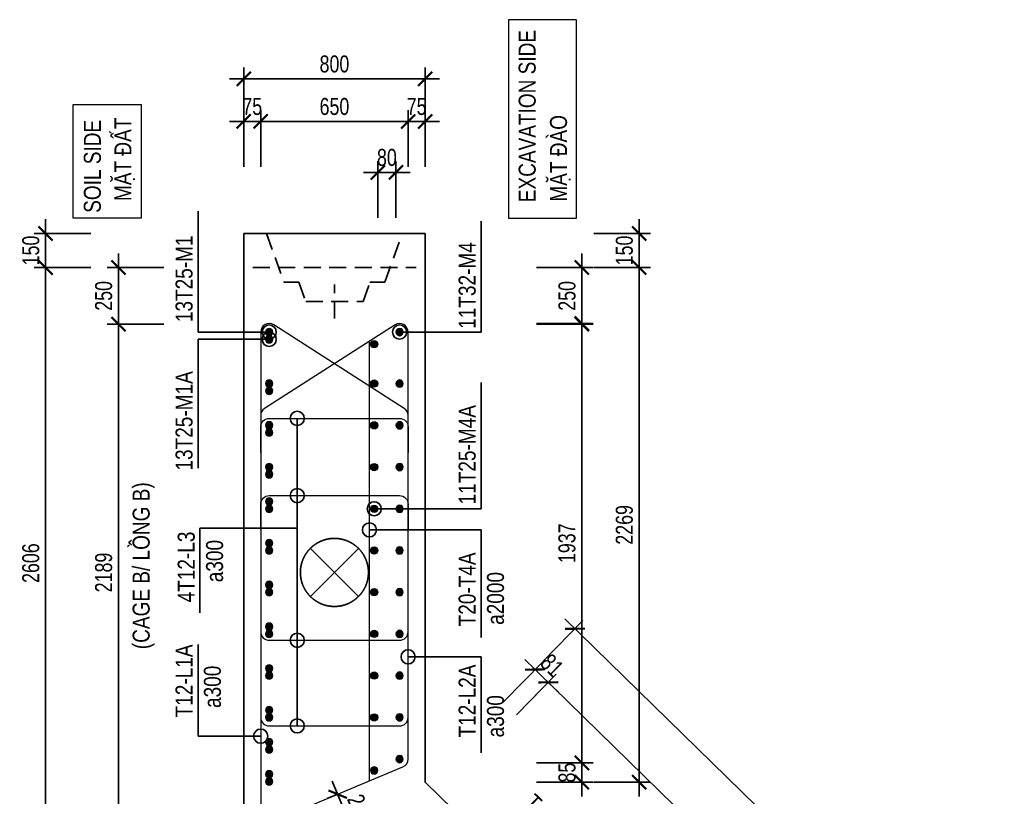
# Model space of a CAD drawing. Header units: millimetres. Extents: x 2611025 to 4139346, y -89870 to 101087.
# Drawn here: x 3981344 to 3998711, y -44812 to -31100 of the extents above; entities that cross this region are included whole.
import ezdxf
from ezdxf.enums import TextEntityAlignment as Align

# ---------------------------------------------------------------- set-up
doc = ezdxf.new("R2010")
doc.units = ezdxf.units.MM
doc.header["$LTSCALE"] = 1200
doc.header["$PDMODE"] = 35
doc.linetypes.add('CENTER', pattern=[2, 1.25, -0.25, 0.25, -0.25])
doc.linetypes.add('HIDDEN', pattern=[0.375, 0.25, -0.125])
for name, color, linetype in [('CDC.04.HIDDEN', 8, 'HIDDEN'), ('MIE', 5, 'HIDDEN'), ('S-BAO', 3, 'Continuous')]:
    doc.layers.add(name, color=color, linetype=linetype)
for name, color, linetype, lineweight in [('CWS', 8, 'HIDDEN', 9), ('GRID', 74, 'CENTER', 15), ('K-THUOC', 1, 'Continuous', 18), ('LEADER', 8, 'Continuous', 9), ('MCT', 6, 'Continuous', 20), ('TEXTEN', 3, 'Continuous', 13), ('TEXTMA', 2, 'Continuous', 13), ('TEXTVN', 2, 'Continuous', 20), ('TIE', 4, 'Continuous', 13)]:
    doc.layers.add(name, color=color, linetype=linetype, lineweight=lineweight)
doc.styles.add('DB_Arial', font='arial.ttf', dxfattribs={"width": 0.8})
doc.styles.add('SMTEXT', font='arial.ttf', dxfattribs={"width": 0.75})
doc.dimstyles.new('BSV25', dxfattribs={"dimtxt": 300, "dimasz": 250, "dimexe": 200, "dimexo": 0, "dimgap": 108, "dimtad": 1, "dimdec": 0, "dimlfac": 0.25, "dimdsep": 46, "dimtxsty": 'SMTEXT', "dimblk": 'ARCHTICK', "dimcen": 100, "dimdle": 250, "dimclrd": 256, "dimclre": 256, "dimclrt": 2, "dimadec": 0, "dimazin": 0, "dimtfac": 1, "dimtdec": 0, "dimtix": 1, "dimtmove": 2, "dimatfit": 3, "dimfxl": 800, "dimfxlon": 1, "dimtolj": 1, "dimtzin": 0, "dimarcsym": 0})

# ---------------------------------------------------------------- blocks, each defined once
blk = doc.blocks.new('mct1')
at = {"lineweight": 9}
h = blk.add_hatch(color=256, dxfattribs=at)
h.dxf.hatch_style = 1
h.paths.add_polyline_path([(-16, 0, 1), (16, 0, 1)])
blk.add_circle((0, 0), 16, dxfattribs=at)
blk = doc.blocks.new('_ArchTick')
at = {"color": 0, "linetype": 'ByBlock', "const_width": 0.15}
blk.add_lwpolyline([(-0.5, -0.5), (0.5, 0.5)], dxfattribs=at)
blk = doc.blocks.new('*D1285')
at = {"layer": 'Defpoints', "color": 0, "transparency": 16777216}
for p in [(3988496, -32143), (3985296, -34858), (3988496, -34858)]:
    blk.add_point(p, dxfattribs=at)
at = {"layer": 'K-THUOC', "lineweight": -2, "transparency": 16777216}
for p, q in [((3985296, -32943), (3985296, -31943)), ((3988496, -32943), (3988496, -31943)), ((3985046, -32143), (3988746, -32143))]:
    blk.add_line(p, q, dxfattribs=at)
at = {"layer": 'K-THUOC', "lineweight": -2, "transparency": 16777216, "xscale": 250, "yscale": 250, "zscale": 250, "rotation": 180}
blk.add_blockref('_ArchTick', (3985296, -32143), dxfattribs=at)
at = {"layer": 'K-THUOC', "lineweight": -2, "transparency": 16777216, "xscale": 250, "yscale": 250, "zscale": 250}
blk.add_blockref('_ArchTick', (3988496, -32143), dxfattribs=at)
at = {"layer": 'K-THUOC', "color": 2, "transparency": 16777216, "insert": (3986896, -31882), "char_height": 300, "attachment_point": 5, "style": 'SMTEXT'}
blk.add_mtext('\\A1;800', dxfattribs=at)
blk = doc.blocks.new('*D1286')
at = {"layer": 'Defpoints', "color": 0, "transparency": 16777216}
for p in [(3985596, -32893), (3985296, -34858), (3985596, -34858)]:
    blk.add_point(p, dxfattribs=at)
at = {"layer": 'K-THUOC', "lineweight": -2, "transparency": 16777216}
for p, q in [((3985296, -33693), (3985296, -32693)), ((3985596, -33693), (3985596, -32693)), ((3985296, -32893), (3985046, -32893)), ((3985296, -32893), (3985596, -32893)), ((3985596, -32893), (3985846, -32893))]:
    blk.add_line(p, q, dxfattribs=at)
at = {"layer": 'K-THUOC', "lineweight": -2, "transparency": 16777216, "xscale": 250, "yscale": 250, "zscale": 250}
blk.add_blockref('_ArchTick', (3985296, -32893), dxfattribs=at)
at = {"layer": 'K-THUOC', "lineweight": -2, "transparency": 16777216, "xscale": 250, "yscale": 250, "zscale": 250, "rotation": 180}
blk.add_blockref('_ArchTick', (3985596, -32893), dxfattribs=at)
at = {"layer": 'K-THUOC', "color": 2, "transparency": 16777216, "insert": (3985446, -32632), "char_height": 300, "attachment_point": 5, "style": 'SMTEXT'}
blk.add_mtext('\\A1;75', dxfattribs=at)
blk = doc.blocks.new('*D1287')
at = {"layer": 'Defpoints', "color": 0, "transparency": 16777216}
for p in [(3988196, -32893), (3985596, -34858), (3988196, -34858)]:
    blk.add_point(p, dxfattribs=at)
at = {"layer": 'K-THUOC', "lineweight": -2, "transparency": 16777216}
for p, q in [((3985596, -33693), (3985596, -32693)), ((3988196, -33693), (3988196, -32693)), ((3985346, -32893), (3988446, -32893))]:
    blk.add_line(p, q, dxfattribs=at)
at = {"layer": 'K-THUOC', "lineweight": -2, "transparency": 16777216, "xscale": 250, "yscale": 250, "zscale": 250, "rotation": 180}
blk.add_blockref('_ArchTick', (3985596, -32893), dxfattribs=at)
at = {"layer": 'K-THUOC', "lineweight": -2, "transparency": 16777216, "xscale": 250, "yscale": 250, "zscale": 250}
blk.add_blockref('_ArchTick', (3988196, -32893), dxfattribs=at)
at = {"layer": 'K-THUOC', "color": 2, "transparency": 16777216, "insert": (3986896, -32632), "char_height": 300, "attachment_point": 5, "style": 'SMTEXT'}
blk.add_mtext('\\A1;650', dxfattribs=at)
blk = doc.blocks.new('*D1288')
at = {"layer": 'Defpoints', "color": 0, "transparency": 16777216}
for p in [(3988496, -32893), (3988196, -34858), (3988496, -34858)]:
    blk.add_point(p, dxfattribs=at)
at = {"layer": 'K-THUOC', "lineweight": -2, "transparency": 16777216}
for p, q in [((3988196, -33693), (3988196, -32693)), ((3988496, -33693), (3988496, -32693)), ((3988196, -32893), (3987946, -32893)), ((3988196, -32893), (3988496, -32893)), ((3988496, -32893), (3988746, -32893))]:
    blk.add_line(p, q, dxfattribs=at)
at = {"layer": 'K-THUOC', "lineweight": -2, "transparency": 16777216, "xscale": 250, "yscale": 250, "zscale": 250}
blk.add_blockref('_ArchTick', (3988196, -32893), dxfattribs=at)
at = {"layer": 'K-THUOC', "lineweight": -2, "transparency": 16777216, "xscale": 250, "yscale": 250, "zscale": 250, "rotation": 180}
blk.add_blockref('_ArchTick', (3988496, -32893), dxfattribs=at)
at = {"layer": 'K-THUOC', "color": 2, "transparency": 16777216, "insert": (3988346, -32632), "char_height": 300, "attachment_point": 5, "style": 'SMTEXT'}
blk.add_mtext('\\A1;75', dxfattribs=at)
blk = doc.blocks.new('*D1327')
at = {"layer": 'Defpoints', "color": 0, "transparency": 16777216}
for p in [(3987981, -33792), (3987661, -35047), (3987981, -35047)]:
    blk.add_point(p, dxfattribs=at)
at = {"layer": 'K-THUOC', "lineweight": -2, "transparency": 16777216}
for p, q in [((3987661, -34592), (3987661, -33592)), ((3987981, -34592), (3987981, -33592)), ((3987661, -33792), (3987411, -33792)), ((3987661, -33792), (3987981, -33792)), ((3987981, -33792), (3988231, -33792))]:
    blk.add_line(p, q, dxfattribs=at)
at = {"layer": 'K-THUOC', "lineweight": -2, "transparency": 16777216, "xscale": 250, "yscale": 250, "zscale": 250}
for p, rotation in [((3987661, -33792), 359.9999999933299), ((3987981, -33792), 179.9999999933299)]:
    blk.add_blockref('_ArchTick', p, dxfattribs=dict(at, rotation=rotation))
at = {"layer": 'K-THUOC', "color": 2, "transparency": 16777216, "insert": (3987821, -33531), "char_height": 300, "attachment_point": 5, "rotation": 360, "style": 'SMTEXT'}
blk.add_mtext('\\A1;80', dxfattribs=at)
blk = doc.blocks.new('*D1346')
at = {"layer": 'Defpoints', "color": 0, "transparency": 16777216}
for p in [(3986953, -44758), (3987262, -45496), (3987262, -45496)]:
    blk.add_point(p, dxfattribs=at)
at = {"layer": 'K-THUOC', "lineweight": -2, "transparency": 16777216}
for p, q in [((3986857, -44527), (3987359, -45726)), ((3986953, -44758), (3986769, -44835)), ((3987262, -45496), (3987078, -45573))]:
    blk.add_line(p, q, dxfattribs=at)
at = {"layer": 'K-THUOC', "lineweight": -2, "transparency": 16777216, "xscale": 250, "yscale": 250, "zscale": 250}
for p, rotation in [((3986953, -44758), 112.6971663871254), ((3987262, -45496), 292.6971663871254)]:
    blk.add_blockref('_ArchTick', p, dxfattribs=dict(at, rotation=rotation))
at = {"layer": 'K-THUOC', "color": 2, "transparency": 16777216, "insert": (3987349, -45026), "char_height": 300, "attachment_point": 5, "rotation": 292.6972, "style": 'SMTEXT'}
blk.add_mtext('\\A1;200', dxfattribs=at)
blk = doc.blocks.new('tremie')
at = {"layer": 'MIE', "color": 74, "ltscale": 1000}
for p, q in [((424, -424), (-424, 424)), ((424, 424), (-424, -424))]:
    blk.add_line(p, q, dxfattribs=at)
at = {"layer": 'MIE', "ltscale": 500}
blk.add_circle((0, 0), 600, dxfattribs=at)
blk = doc.blocks.new('cws800')
at = {"layer": 'CDC.04.HIDDEN'}
for p, q in [((-600, 1440), (-600, -1440)), ((0, 1440), (0, -1440))]:
    blk.add_line(p, q, dxfattribs=at)
for points in [[(0, 1200), (-860, 888), (-860, 627), (-1200, 507), (-1200, -507), (-860, -627), (-860, -888), (0, -1200)], [(-1500, 0), (-900, 0)]]:
    blk.add_lwpolyline(points, dxfattribs=at)
blk = doc.blocks.new('*D1536')
at = {"layer": 'Defpoints', "color": 0, "transparency": 16777216}
for p in [(3988336, -35470), (3992271, -35470), (3988496, -44546)]:
    blk.add_point(p, dxfattribs=at)
at = {"layer": 'K-THUOC', "lineweight": -2, "transparency": 16777216}
for p, q in [((3992271, -44796), (3992271, -35220)), ((3991471, -35470), (3992471, -35470)), ((3991471, -44546), (3992471, -44546))]:
    blk.add_line(p, q, dxfattribs=at)
at = {"layer": 'K-THUOC', "lineweight": -2, "transparency": 16777216, "xscale": 250, "yscale": 250, "zscale": 250}
for p, rotation in [((3992271, -35470), 90), ((3992271, -44546), 270)]:
    blk.add_blockref('_ArchTick', p, dxfattribs=dict(at, rotation=rotation))
at = {"layer": 'K-THUOC', "color": 2, "transparency": 16777216, "insert": (3992010, -40008), "char_height": 300, "attachment_point": 5, "rotation": 90, "style": 'SMTEXT'}
blk.add_mtext('\\A1;2269', dxfattribs=at)
blk = doc.blocks.new('*D1537')
at = {"layer": 'Defpoints', "color": 0, "transparency": 16777216}
for p in [(3988496, -34870), (3992271, -34870), (3988336, -35470)]:
    blk.add_point(p, dxfattribs=at)
at = {"layer": 'K-THUOC', "lineweight": -2, "transparency": 16777216}
for p, q in [((3992271, -34870), (3992271, -34620)), ((3991471, -34870), (3992471, -34870)), ((3992271, -35470), (3992271, -34870)), ((3991471, -35470), (3992471, -35470)), ((3992271, -35470), (3992271, -35720))]:
    blk.add_line(p, q, dxfattribs=at)
at = {"layer": 'K-THUOC', "lineweight": -2, "transparency": 16777216, "xscale": 250, "yscale": 250, "zscale": 250}
for p, rotation in [((3992271, -34870), 270), ((3992271, -35470), 90)]:
    blk.add_blockref('_ArchTick', p, dxfattribs=dict(at, rotation=rotation))
at = {"layer": 'K-THUOC', "color": 2, "transparency": 16777216, "insert": (3992010, -35170), "char_height": 300, "attachment_point": 5, "rotation": 90, "style": 'SMTEXT'}
blk.add_mtext('\\A1;150', dxfattribs=at)
blk = doc.blocks.new('*D1538')
at = {"layer": 'Defpoints', "color": 0, "transparency": 16777216}
for p in [(3986896, -34870), (3981802, -35470), (3986896, -35470)]:
    blk.add_point(p, dxfattribs=at)
at = {"layer": 'K-THUOC', "lineweight": -2, "transparency": 16777216}
for p, q in [((3981802, -34870), (3981802, -34620)), ((3982602, -34870), (3981602, -34870)), ((3981802, -34870), (3981802, -35470)), ((3982602, -35470), (3981602, -35470)), ((3981802, -35470), (3981802, -35720))]:
    blk.add_line(p, q, dxfattribs=at)
at = {"layer": 'K-THUOC', "lineweight": -2, "transparency": 16777216, "xscale": 250, "yscale": 250, "zscale": 250}
for p, rotation in [((3981802, -34870), 270), ((3981802, -35470), 90)]:
    blk.add_blockref('_ArchTick', p, dxfattribs=dict(at, rotation=rotation))
at = {"layer": 'K-THUOC', "color": 2, "transparency": 16777216, "insert": (3981541, -35170), "char_height": 300, "attachment_point": 5, "rotation": 90, "style": 'SMTEXT'}
blk.add_mtext('\\A1;150', dxfattribs=at)
blk = doc.blocks.new('*D1539')
at = {"layer": 'Defpoints', "color": 0, "transparency": 16777216}
for p in [(3988336, -35470), (3988336, -36470), (3991260, -36470)]:
    blk.add_point(p, dxfattribs=at)
at = {"layer": 'K-THUOC', "lineweight": -2, "transparency": 16777216}
for p, q in [((3991260, -35220), (3991260, -36720)), ((3990460, -35470), (3991460, -35470)), ((3990460, -36470), (3991460, -36470))]:
    blk.add_line(p, q, dxfattribs=at)
at = {"layer": 'K-THUOC', "lineweight": -2, "transparency": 16777216, "xscale": 250, "yscale": 250, "zscale": 250}
for p, rotation in [((3991260, -35470), 90), ((3991260, -36470), 270)]:
    blk.add_blockref('_ArchTick', p, dxfattribs=dict(at, rotation=rotation))
at = {"layer": 'K-THUOC', "color": 2, "transparency": 16777216, "insert": (3990999, -35970), "char_height": 300, "attachment_point": 5, "rotation": 90, "style": 'SMTEXT'}
blk.add_mtext('\\A1;250', dxfattribs=at)
blk = doc.blocks.new('*D1540')
at = {"layer": 'Defpoints', "color": 0, "transparency": 16777216}
for p in [(3988336, -36458), (3988179, -44206), (3991260, -44206)]:
    blk.add_point(p, dxfattribs=at)
at = {"layer": 'K-THUOC', "lineweight": -2, "transparency": 16777216}
for p, q in [((3991260, -36208), (3991260, -44456)), ((3990460, -36458), (3991460, -36458)), ((3990460, -44206), (3991460, -44206))]:
    blk.add_line(p, q, dxfattribs=at)
at = {"layer": 'K-THUOC', "lineweight": -2, "transparency": 16777216, "xscale": 250, "yscale": 250, "zscale": 250}
for p, rotation in [((3991260, -36458), 90), ((3991260, -44206), 270)]:
    blk.add_blockref('_ArchTick', p, dxfattribs=dict(at, rotation=rotation))
at = {"layer": 'K-THUOC', "color": 2, "transparency": 16777216, "insert": (3990998, -40332), "char_height": 300, "attachment_point": 5, "rotation": 90, "style": 'SMTEXT'}
blk.add_mtext('\\A1;1937', dxfattribs=at)
blk = doc.blocks.new('*D1547')
at = {"layer": 'Defpoints', "color": 0, "transparency": 16777216}
for p in [(3988179, -44207), (3988496, -44546), (3991260, -44546)]:
    blk.add_point(p, dxfattribs=at)
at = {"layer": 'K-THUOC', "lineweight": -2, "transparency": 16777216}
for p, q in [((3991260, -44207), (3991260, -43957)), ((3990460, -44207), (3991460, -44207)), ((3991260, -44207), (3991260, -44546)), ((3990460, -44546), (3991460, -44546)), ((3991260, -44546), (3991260, -44796))]:
    blk.add_line(p, q, dxfattribs=at)
at = {"layer": 'K-THUOC', "lineweight": -2, "transparency": 16777216, "xscale": 250, "yscale": 250, "zscale": 250}
for p, rotation in [((3991260, -44207), 270), ((3991260, -44546), 90)]:
    blk.add_blockref('_ArchTick', p, dxfattribs=dict(at, rotation=rotation))
at = {"layer": 'K-THUOC', "color": 2, "transparency": 16777216, "insert": (3990999, -44377), "char_height": 300, "attachment_point": 5, "rotation": 90, "style": 'SMTEXT'}
blk.add_mtext('\\A1;85', dxfattribs=at)
blk = doc.blocks.new('*D1541')
at = {"layer": 'Defpoints', "color": 0, "transparency": 16777216}
for p in [(3985455, -35470), (3983087, -36470), (3985296, -36470)]:
    blk.add_point(p, dxfattribs=at)
at = {"layer": 'K-THUOC', "lineweight": -2, "transparency": 16777216}
for p, q in [((3983087, -35220), (3983087, -36720)), ((3983887, -35470), (3982887, -35470)), ((3983887, -36470), (3982887, -36470))]:
    blk.add_line(p, q, dxfattribs=at)
at = {"layer": 'K-THUOC', "lineweight": -2, "transparency": 16777216, "xscale": 250, "yscale": 250, "zscale": 250}
for p, rotation in [((3983087, -35470), 90), ((3983087, -36470), 270)]:
    blk.add_blockref('_ArchTick', p, dxfattribs=dict(at, rotation=rotation))
at = {"layer": 'K-THUOC', "color": 2, "transparency": 16777216, "insert": (3982826, -35970), "char_height": 300, "attachment_point": 5, "rotation": 90, "style": 'SMTEXT'}
blk.add_mtext('\\A1;250', dxfattribs=at)
blk = doc.blocks.new('*D1542')
at = {"layer": 'Defpoints', "color": 0, "transparency": 16777216}
for p in [(3985296, -36470), (3983087, -45225), (3985296, -45225)]:
    blk.add_point(p, dxfattribs=at)
at = {"layer": 'K-THUOC', "lineweight": -2, "transparency": 16777216}
for p, q in [((3983087, -36220), (3983087, -45475)), ((3983887, -36470), (3982887, -36470)), ((3983887, -45225), (3982887, -45225))]:
    blk.add_line(p, q, dxfattribs=at)
at = {"layer": 'K-THUOC', "lineweight": -2, "transparency": 16777216, "xscale": 250, "yscale": 250, "zscale": 250}
for p, rotation in [((3983087, -36470), 90), ((3983087, -45225), 270)]:
    blk.add_blockref('_ArchTick', p, dxfattribs=dict(at, rotation=rotation))
at = {"layer": 'K-THUOC', "color": 2, "transparency": 16777216, "insert": (3982826, -40848), "char_height": 300, "attachment_point": 5, "rotation": 90, "style": 'SMTEXT'}
blk.add_mtext('\\A1;2189', dxfattribs=at)
blk = doc.blocks.new('*D1548')
at = {"layer": 'Defpoints', "color": 0, "transparency": 16777216}
for p in [(3990667, -42785), (3988500, -45005), (3995175, -51065)]:
    blk.add_point(p, dxfattribs=at)
at = {"layer": 'K-THUOC', "lineweight": -2, "transparency": 16777216}
for p, q in [((3990108, -43358), (3990806, -42642)), ((3997294, -49252), (3990488, -42610)), ((3996556, -49650), (3997254, -48934))]:
    blk.add_line(p, q, dxfattribs=at)
at = {"layer": 'K-THUOC', "lineweight": -2, "transparency": 16777216, "xscale": 250, "yscale": 250, "zscale": 250}
for p, rotation in [((3990667, -42785), 135.6984109421145), ((3997115, -49078), 315.6984109421145)]:
    blk.add_blockref('_ArchTick', p, dxfattribs=dict(at, rotation=rotation))
at = {"layer": 'K-THUOC', "color": 2, "transparency": 16777216, "insert": (3994073, -45744), "char_height": 300, "attachment_point": 5, "rotation": 315.6984, "style": 'SMTEXT'}
blk.add_mtext('\\A1;2252', dxfattribs=at)
blk = doc.blocks.new('*D1546')
at = {"layer": 'Defpoints', "color": 0, "transparency": 16777216}
for p in [(3990435, -42559), (3990313, -43147), (3988496, -44546)]:
    blk.add_point(p, dxfattribs=at)
at = {"layer": 'K-THUOC', "lineweight": -2, "transparency": 16777216}
for p, q in [((3989876, -43131), (3990575, -42416)), ((3990435, -42559), (3990256, -42384)), ((3990313, -43147), (3990806, -42642)), ((3990667, -42785), (3990435, -42559)), ((3990667, -42785), (3990846, -42960))]:
    blk.add_line(p, q, dxfattribs=at)
at = {"layer": 'K-THUOC', "lineweight": -2, "transparency": 16777216, "xscale": 250, "yscale": 250, "zscale": 250}
for p, rotation in [((3990435, -42559), 315.6984109421145), ((3990667, -42785), 135.6984109421145)]:
    blk.add_blockref('_ArchTick', p, dxfattribs=dict(at, rotation=rotation))
at = {"layer": 'K-THUOC', "color": 2, "transparency": 16777216, "insert": (3990733, -42485), "char_height": 300, "attachment_point": 5, "rotation": 315.6984, "style": 'SMTEXT'}
blk.add_mtext('\\A1;81', dxfattribs=at)
blk = doc.blocks.new('*D1531')
at = {"layer": 'Defpoints', "color": 0, "transparency": 16777216}
for p in [(3991137, -41840), (3988496, -44546), (3995782, -51875)]:
    blk.add_point(p, dxfattribs=at)
at = {"layer": 'K-THUOC', "lineweight": -2, "transparency": 16777216}
for p, q in [((3998711, -49232), (3990958, -41665)), ((3990578, -42412), (3991276, -41697)), ((3997973, -49630), (3998672, -48914))]:
    blk.add_line(p, q, dxfattribs=at)
at = {"layer": 'K-THUOC', "lineweight": -2, "transparency": 16777216, "xscale": 250, "yscale": 250, "zscale": 250}
for p, rotation in [((3991137, -41840), 135.6984109421145), ((3998532, -49057), 315.6984109421145)]:
    blk.add_blockref('_ArchTick', p, dxfattribs=dict(at, rotation=rotation))
at = {"layer": 'K-THUOC', "color": 2, "transparency": 16777216, "insert": (3995017, -45261), "char_height": 300, "attachment_point": 5, "rotation": 315.6984, "style": 'SMTEXT'}
blk.add_mtext('\\A1;2583', dxfattribs=at)
blk = doc.blocks.new('*D1534')
at = {"layer": 'Defpoints', "color": 0, "transparency": 16777216}
for p in [(3985455, -35470), (3981802, -45895), (3985296, -45895)]:
    blk.add_point(p, dxfattribs=at)
at = {"layer": 'K-THUOC', "lineweight": -2, "transparency": 16777216}
for p, q in [((3981802, -35220), (3981802, -46145)), ((3982602, -35470), (3981602, -35470)), ((3982602, -45895), (3981602, -45895))]:
    blk.add_line(p, q, dxfattribs=at)
at = {"layer": 'K-THUOC', "lineweight": -2, "transparency": 16777216, "xscale": 250, "yscale": 250, "zscale": 250}
for p, rotation in [((3981802, -35470), 90), ((3981802, -45895), 270)]:
    blk.add_blockref('_ArchTick', p, dxfattribs=dict(at, rotation=rotation))
at = {"layer": 'K-THUOC', "color": 2, "transparency": 16777216, "insert": (3981541, -40683), "char_height": 300, "attachment_point": 5, "rotation": 90, "style": 'SMTEXT'}
blk.add_mtext('\\A1;2606', dxfattribs=at)

msp = doc.modelspace()

# ---------------------------------------------------------------- linework, layer by layer
at = {"layer": 'S-BAO', "elevation": 0}
msp.add_lwpolyline([(3985295.5, -34870.2), (3988495.5, -34870.2), (3988495.5, -44546.2), (3995461.4, -51344.3), (3993231.3, -53629.5), (3985295.5, -45894.9)], close=True, dxfattribs=at)
at = {"layer": 'TEXTEN', "elevation": 0}
for points in [[(3991165.3, -31100), (3989965.3, -31100), (3989965.3, -34600), (3991165.3, -34600)], [(3983486.5, -34598.3), (3982286.5, -34598.3), (3982286.5, -32598.3), (3983486.5, -32598.3)]]:
    msp.add_lwpolyline(points, close=True, dxfattribs=at)
at = {"layer": 'TIE'}
msp.add_line((3987513.6, -44523.4, 0), (3987513.6, -36770.7, 0), dxfattribs=at)
at = {"layer": 'TIE', "elevation": 0}
for points in [[(3985595.5, -45100.4, 0.5356433), (3985803.4, -45238.8), (3988103.4, -44276.6, 0.3023858), (3988195.5, -44138.3), (3988195.5, -36608.4, 0.5926153), (3987964.7, -36482.1), (3985664.7, -37953.4, 0.2557961), (3985595.5, -38079.7), (3985595.5, -38735.4)], [(3988195.5, -38735.4), (3988195.5, -38079.7, 0.2557961), (3988126.3, -37953.4), (3985826.3, -36482.1, 0.5926153), (3985595.5, -36608.4), (3985595.5, -45100.4)], [(3985595.5, -38730.2), (3985595.5, -38280.2, -0.4142136), (3985745.5, -38130.2), (3988045.5, -38130.2, -0.4142136), (3988195.5, -38280.2), (3988195.5, -38730.2)], [(3985595.5, -40092.6), (3985595.5, -39642.6, -0.4142136), (3985745.5, -39492.6), (3988045.5, -39492.6, -0.4142136), (3988195.5, -39642.6), (3988195.5, -40092.6)], [(3985595.5, -41443.5), (3985595.5, -41893.5, 0.4142136), (3985745.5, -42043.5), (3988045.5, -42043.5, 0.4142136), (3988195.5, -41893.5), (3988195.5, -41443.5)], [(3985595.5, -42952.6), (3985595.5, -43402.6, 0.4142136), (3985745.5, -43552.6), (3988045.5, -43552.6, 0.4142136), (3988195.5, -43402.6), (3988195.5, -42952.6)]]:
    msp.add_lwpolyline(points, format="xyb", dxfattribs=at)

# ---------------------------------------------------------------- block references
at = {"layer": 'CWS', "rotation": 89.99999999999999}
msp.add_blockref('cws800', (3986895.5, -34870.2, 0), dxfattribs=at)
at = {"layer": 'GRID', "xscale": -1}
msp.add_blockref('tremie', (3986895.5, -40846.9, 0), dxfattribs=at)
at = {"layer": 'MCT', "yscale": 4, "zscale": 4}
for p, xscale, rotation in [((3985745.5, -36608.4, 0), -4, 180), ((3988045.5, -36608.4, 0), -4, 180), ((3985745.5, -36736.4, 0), -4, 180), ((3987597.5, -36822.7, 0), 4, 90.00000000000001), ((3985745.5, -37517.5, 0), -4, 180), ((3987597.5, -37517.5, 0), 4, 180), ((3988045.5, -37517.5, 0), -4, 180), ((3985745.5, -37645.5, 0), -4, 180), ((3985745.5, -38253.1, 0), -4, 180), ((3987597.5, -38253.1, 0), 4, 180), ((3988045.5, -38253.1, 0), -4, 180), ((3985745.5, -38381.1, 0), -4, 180), ((3985745.5, -38988.8, 0), -4, 180), ((3985745.5, -39116.8, 0), -4, 180), ((3987597.5, -38988.8, 0), 4, 180), ((3988045.5, -38988.8, 0), -4, 180), ((3985745.5, -39596.4, 0), -4, 180), ((3985745.5, -39724.4, 0), -4, 180), ((3987597.5, -39724.4, 0), 4, 180), ((3988045.5, -39724.4, 0), -4, 180), ((3985745.5, -40332.1, 0), -4, 180), ((3985745.5, -40460.1, 0), -4, 180), ((3987597.5, -40460.1, 0), 4, 180), ((3988045.5, -40460.1, 0), -4, 180), ((3985745.5, -41067.7, 0), -4, 180), ((3985745.5, -41195.7, 0), -4, 180), ((3987597.5, -41195.7, 0), 4, 180), ((3988045.5, -41195.7, 0), -4, 180), ((3985745.5, -41803.3, 0), -4, 180), ((3985745.5, -41931.3, 0), -4, 180), ((3987597.5, -41931.3, 0), 4, 180), ((3988045.5, -41931.3, 0), -4, 180), ((3985745.5, -42539, 0), -4, 180), ((3985745.5, -42667, 0), -4, 180), ((3987597.5, -42667, 0), 4, 180), ((3988045.5, -42667, 0), -4, 180), ((3985745.5, -43274.6, 0), -4, 180), ((3985745.5, -43402.6, 0), -4, 180), ((3987597.5, -43402.6, 0), 4, 180), ((3988045.5, -43402.6, 0), -4, 180), ((3985745.5, -43840.6, 0), -4, 180), ((3985745.5, -43968.6, 0), -4, 180), ((3988045.5, -44138.3, 0), -4, 180), ((3987597.5, -44336.8, 0), -4, 180), ((3985745.5, -44406.5, 0), -4, 180), ((3985745.5, -44534.5, 0), -4, 180)]:
    msp.add_blockref('mct1', p, dxfattribs=dict(at, xscale=xscale, rotation=rotation))

# ---------------------------------------------------------------- texts
at = {"layer": 'TEXTEN', "style": 'DB_Arial', "width": 0.8}
for s, rotation, p in [('4T12-L3', 90, (3984431.2, -40126.6, 0)), ('a300', 90, (3984931.2, -40273.9, 0)), ('T20-T4A', 90, (3989386.1, -40494.2, 0)), ('T12-L1A', 90, (3984393.1, -42117.2, 0)), ('T12-L2A', 90, (3989386.1, -42471.4, 0)), ('T12-L2B', 315.70739, (3991142, -45841.7, 0))]:
    msp.add_text(s, height=300, rotation=rotation, dxfattribs=at).set_placement(p, align=Align.RIGHT)
for s, p in [('a2000', (3989886.1, -41771.3, 0)), ('a300', (3984893.1, -43237.2, 0)), ('a300', (3989886.1, -43756, 0))]:
    msp.add_text(s, height=300, rotation=90, dxfattribs=at).set_placement(p)
at = {"layer": 'TEXTMA', "style": 'DB_Arial', "width": 0.8}
for s, p in [('13T25-M1', (3984393.1, -36433.1, 0)), ('11T32-M4', (3989386.1, -36551.2, 0)), ('13T25-M1A', (3984393.1, -39050.2, 0)), ('11T25-M4A', (3989386.1, -39647.2, 0))]:
    msp.add_text(s, height=300, rotation=90, dxfattribs=at).set_placement(p)
at = {"layer": 'TEXTVN', "style": 'DB_Arial', "width": 0.8}
for s, p in [('EXCAVATION SIDE', (3990444.9, -34318, 0)), ('MẶT ĐÀO', (3990997.5, -34308.2, 0)), ('MẶT ĐẤT', (3983314.8, -34298, 0)), ('(CAGE B/ LỒNG B)', (3983636.3, -42200.2, 0))]:
    msp.add_text(s, height=300, rotation=90, dxfattribs=at).set_placement(p)
msp.add_text('SOIL SIDE', height=300, rotation=90, dxfattribs=at).set_placement((3982775.8, -32866), align=Align.RIGHT)

# ---------------------------------------------------------------- dimensions: what is measured, and where the dimension line sits
at = {"layer": 'K-THUOC'}
for base, p1, p2, picture, middle in [((3988495.5, -32142.8, 0), (3985295.5, -34858.4, 0), (3988495.5, -34858.4, 0), '*D1285', (3986895.5, -31881.6, 0)), ((3985595.5, -32892.8, 0), (3985295.5, -34858.4, 0), (3985595.5, -34858.4, 0), '*D1286', (3985445.5, -32632.2, 0)), ((3988195.5, -32892.8, 0), (3985595.5, -34858.4, 0), (3988195.5, -34858.4, 0), '*D1287', (3986895.5, -32631.6, 0)), ((3988495.5, -32892.8, 0), (3988195.5, -34858.4, 0), (3988495.5, -34858.4, 0), '*D1288', (3988345.5, -32632.2, 0))]:
    dim = msp.add_linear_dim(base=base, p1=p1, p2=p2, dimstyle='BSV25', dxfattribs=at)
    dim.commit()
    dim.dimension.update_dxf_attribs({"geometry": picture, "text_midpoint": middle})
for base, p1, p2, angle, picture, middle in [((3987981.3, -33791.9, 0), (3987661.3, -35047.1, 0), (3987981.3, -35047.1, 0), 180, '*D1327', (3987821.3, -33530.7, 0)), ((3981802.3, -35470.2, 0), (3986895.5, -34870.2, 0), (3986895.5, -35470.2, 0), 90, '*D1538', (3981541.1, -35170.2, 0)), ((3992271, -34870.2, 0), (3988335.7, -35470.2, 0), (3988495.5, -34870.2, 0), 90, '*D1537', (3992009.8, -35170.2, 0)), ((3981802.3, -45894.9, 0), (3985455.3, -35470.2, 0), (3985295.5, -45894.9, 0), 90, '*D1534', (3981541.1, -40682.5, 0)), ((3983087.3, -36470.2, 0), (3985455.3, -35470.2, 0), (3985295.5, -36470.2, 0), 90, '*D1541', (3982826.1, -35970.2, 0)), ((3992271, -35470.2, 0), (3988495.5, -44546.2, 0), (3988335.7, -35470.2, 0), 90, '*D1536', (3992009.8, -40008.2, 0)), ((3991259.7, -36470.2, 0), (3988335.7, -35470.2, 0), (3988335.7, -36470.2, 0), 90, '*D1539', (3990998.5, -35970.2, 0)), ((3983087.3, -45225.3, 0), (3985295.5, -36470.2, 0), (3985295.5, -45225.3, 0), 90, '*D1542', (3982826.1, -40847.8, 0)), ((3991259.7, -44205.9, 0), (3988335.7, -36458.4, 0), (3988179.4, -44205.9, 0), 90, '*D1540', (3990998.4, -40332.2, 0)), ((3991136.7, -41839.9, 0), (3995781.7, -51875.2, 0), (3988495.5, -44546.2, 0), 315.69841, '*D1531', (3995016.8, -45261.5, 0)), ((3990435, -42558.9, 0), (3990313, -43147.3, 0), (3988495.5, -44546.2, 0), 315.69841, '*D1546', (3990733.2, -42485, 0)), ((3990666.6, -42785, 0), (3995175.2, -51064.9, 0), (3988500.3, -45004.8, 0), 315.69841, '*D1548', (3994073, -45744.4, 0)), ((3991259.7, -44546.2, 0), (3988178.7, -44207.3, 0), (3988495.5, -44546.2, 0), 90, '*D1547', (3990998.5, -44376.7, 0))]:
    dim = msp.add_linear_dim(base=base, p1=p1, p2=p2, angle=angle, dimstyle='BSV25', dxfattribs=at)
    dim.commit()
    dim.dimension.update_dxf_attribs({"geometry": picture, "text_midpoint": middle})
dim = msp.add_aligned_dim(p1=(3986953.4, -44757.7, 0), p2=(3987262.1, -45495.8, 0), distance=0, dimstyle='BSV25', dxfattribs=at)
dim.commit()
dim.dimension.update_dxf_attribs({"geometry": '*D1346', "text_midpoint": (3987348.7, -45026, 0)})

# ---------------------------------------------------------------- leaders
at = {"layer": 'LEADER'}
for points in [[(3985745.5, -36608.4, 0), (3984493.1, -36608.4, 0), (3984493.1, -34476.8, 0)], [(3988045.5, -36608.4, 0), (3989486.1, -36608.4, 0), (3989486.1, -34654.5, 0)], [(3985745.5, -36736.4, 0), (3984493.1, -36736.4, 0), (3984493.1, -39008.5, 0)], [(3987597.5, -39724.4, 0), (3989486.1, -39724.4, 0), (3989486.1, -37497.7, 0)], [(3986239.6, -38130.2, 0), (3986239.6, -40064.1, 0), (3984520.3, -40064.1, 0), (3984520.3, -41559.5, 0)], [(3986239.6, -39492.6, 0), (3986239.6, -40064.1, 0), (3984520.3, -40064.1, 0), (3984520.3, -41559.5, 0)], [(3986239.6, -42043.5, 0), (3986239.6, -40064.1, 0), (3984520.3, -40064.1, 0), (3984520.3, -41559.5, 0)], [(3986239.6, -43552.6, 0), (3986239.6, -40064.1, 0), (3984520.3, -40064.1, 0), (3984520.3, -41559.5, 0)], [(3987513.6, -40096.6, 0), (3989486.1, -40096.6, 0), (3989486.1, -41996.6, 0)], [(3985595.5, -43734.6, 0), (3984493.1, -43734.6, 0), (3984493.1, -42117.2, 0)], [(3988195.5, -42335.7, 0), (3989486.1, -42335.7, 0), (3989486.1, -44025.2, 0)]]:
    msp.add_leader(points, dimstyle='BSV25', override={"dimldrblk": 'Origin'}, dxfattribs=at)

doc.saveas('drawing.dxf')
